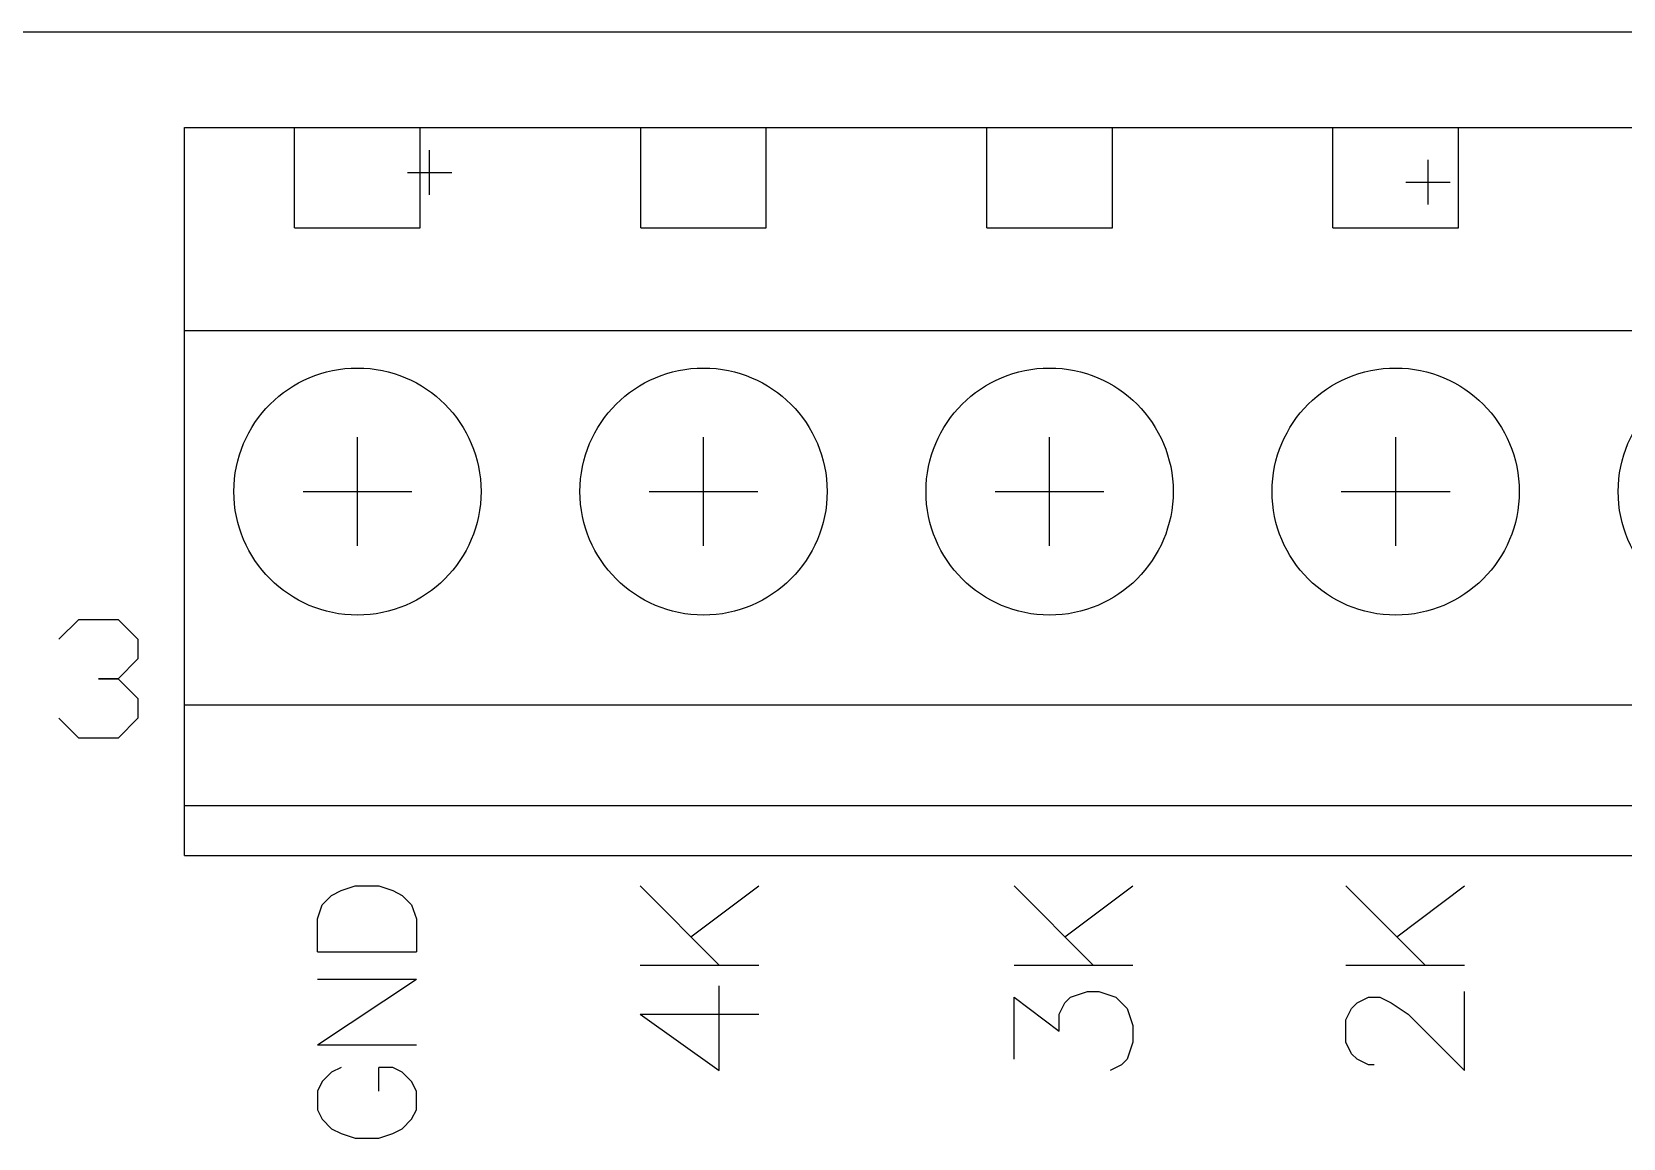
# Model space of a CAD drawing. Extents: x -69.4 to 29.6, y -21.9 to 37.7.
# Drawn here: x -60.85 to -44.76, y 26.51 to 37.71 of the extents above; entities that cross this region are included whole.
import ezdxf

# ---------------------------------------------------------------- set-up
doc = ezdxf.new("R2010")
doc.units = 0
doc.layers.get('0').update_dxf_attribs({"linetype": 'CONTINUOUS'})
for name, color, linetype in [('gg1', 1, 'CONTINUOUS'), ('gto', 5, 'CONTINUOUS'), ('gts', 1, 'CONTINUOUS')]:
    doc.layers.add(name, color=color, linetype=linetype)

# ---------------------------------------------------------------- blocks, each defined once
blk = doc.blocks.new('D80')
blk.add_circle((0, 0), 1.25)

msp = doc.modelspace()

# ---------------------------------------------------------------- linework, layer by layer
at = {"layer": 'gg1', "color": 1}
for points in [[(-64.396129, 37.709075), (21.710043, 37.709075)], [(-56.827114, 36.060072), (-56.827114, 36.510073)], [(-46.730093, 35.962072), (-46.730093, 36.412073)], [(-57.052114, 36.285073), (-56.602113, 36.285073)], [(-46.955094, 36.187072), (-46.505093, 36.187072)], [(-57.557115, 32.507065), (-57.557115, 33.607067)], [(-54.057108, 32.507065), (-54.057108, 33.607067)], [(-50.557101, 32.507065), (-50.557101, 33.607067)], [(-47.057094, 32.507065), (-47.057094, 33.607067)], [(-58.107116, 33.057066), (-57.007114, 33.057066)], [(-54.607109, 33.057066), (-53.507107, 33.057066)], [(-51.107102, 33.057066), (-50.0071, 33.057066)], [(-47.607095, 33.057066), (-46.507093, 33.057066)]]:
    msp.add_lwpolyline(points, dxfattribs=at)
at = {"layer": 'gto', "color": 5}
for points in [[(-64.396129, 37.709075), (21.710043, 37.709075)], [(-59.307119, 33.057066), (-59.307119, 36.740073)], [(-59.307119, 36.740073), (-57.274115, 36.740073)], [(-58.192116, 35.724071), (-58.192116, 36.740073)], [(-57.274115, 36.740073), (10.693021, 36.740073)], [(-56.922114, 35.724071), (-56.922114, 36.740073)], [(-54.692109, 35.724071), (-54.692109, 36.740073)], [(-54.692109, 35.724071), (-53.422107, 35.724071), (-53.422107, 36.740073)], [(-51.192102, 35.724071), (-51.192102, 36.740073)], [(-51.192102, 35.724071), (-49.9221, 35.724071), (-49.9221, 36.740073)], [(-47.692095, 35.724071), (-47.692095, 36.740073)], [(-47.692095, 35.724071), (-46.422093, 35.724071), (-46.422093, 36.740073)], [(-58.192116, 35.724071), (-56.922114, 35.724071)], [(-59.307119, 34.685069), (10.690021, 34.685069)], [(-59.307119, 29.708059), (-59.307119, 33.057066)], [(-60.576121, 31.563063), (-60.376121, 31.763064), (-59.97712, 31.763064), (-59.77712, 31.563063), (-59.77712, 31.363063), (-59.97712, 31.163062), (-60.17712, 31.163062), (-59.97712, 31.163062), (-59.77712, 30.963062), (-59.77712, 30.763062), (-59.97712, 30.563061), (-60.376121, 30.563061), (-60.576121, 30.763062)], [(-59.307119, 30.898062), (10.693021, 30.898062)], [(-59.307119, 30.898062), (10.693021, 30.898062)], [(-59.307119, 29.88206), (10.693021, 29.88206)], [(-59.307119, 29.374059), (-59.307119, 29.704059)], [(-59.307119, 29.374059), (8.660017, 29.374059)], [(-57.961116, 28.400057), (-57.961116, 28.733057), (-57.913116, 28.876058), (-57.818116, 28.971058), (-57.723115, 29.019058), (-57.580115, 29.066058), (-57.342115, 29.066058), (-57.199114, 29.019058), (-57.104114, 28.971058), (-57.009114, 28.876058), (-56.961114, 28.733057), (-56.961114, 28.400057)], [(-54.698109, 29.066058), (-53.898108, 28.266057)], [(-54.184108, 28.552057), (-53.498107, 29.066058)], [(-50.917102, 29.066058), (-50.1171, 28.266057)], [(-50.403101, 28.552057), (-49.717099, 29.066058)], [(-47.560095, 29.066058), (-46.760094, 28.266057)], [(-47.046094, 28.552057), (-46.360093, 29.066058)], [(-57.961116, 28.400057), (-56.961114, 28.400057)], [(-54.698109, 28.266057), (-53.498107, 28.266057)], [(-50.917102, 28.266057), (-49.717099, 28.266057)], [(-47.560095, 28.266057), (-46.360093, 28.266057)], [(-57.961116, 27.457055), (-56.961114, 28.123056)], [(-57.961116, 28.123056), (-56.961114, 28.123056)], [(-54.698109, 27.769056), (-53.898108, 27.198054), (-53.898108, 28.055056)], [(-50.917102, 27.312055), (-50.917102, 27.941056), (-50.460101, 27.598055), (-50.460101, 27.769056), (-50.403101, 27.884056), (-50.345101, 27.941056), (-50.1741, 27.998056), (-50.0601, 27.998056), (-49.8881, 27.941056), (-49.7741, 27.826056), (-49.717099, 27.655055), (-49.717099, 27.484055), (-49.7741, 27.312055), (-49.8311, 27.255055), (-49.9461, 27.198054)], [(-47.274095, 27.255055), (-47.331095, 27.255055), (-47.446095, 27.312055), (-47.503095, 27.369055), (-47.560095, 27.484055), (-47.560095, 27.712055), (-47.503095, 27.826056), (-47.446095, 27.884056), (-47.331095, 27.941056), (-47.217094, 27.941056), (-47.103094, 27.884056), (-46.931094, 27.769056), (-46.360093, 27.198054), (-46.360093, 27.998056)], [(-54.698109, 27.769056), (-53.498107, 27.769056)], [(-57.961116, 27.457055), (-56.961114, 27.457055)], [(-57.723115, 27.228054), (-57.818116, 27.181054), (-57.913116, 27.086054), (-57.961116, 26.990054), (-57.961116, 26.800054), (-57.913116, 26.705053), (-57.818116, 26.610053), (-57.723115, 26.562053), (-57.580115, 26.514053), (-57.342115, 26.514053), (-57.199114, 26.562053), (-57.104114, 26.610053), (-57.009114, 26.705053), (-56.961114, 26.800054), (-56.961114, 26.990054), (-57.009114, 27.086054), (-57.104114, 27.181054), (-57.199114, 27.228054), (-57.342115, 27.228054)], [(-57.342115, 26.990054), (-57.342115, 27.228054)]]:
    msp.add_lwpolyline(points, dxfattribs=at)
at = {"layer": 'gts', "color": 1}
msp.add_lwpolyline([(-64.396129, 37.709075), (21.710043, 37.709075)], dxfattribs=at)

# ---------------------------------------------------------------- block references
at = {"layer": 'gts'}
for p in [(-57.557115, 33.057066), (-54.057108, 33.057066), (-50.557101, 33.057066), (-47.057094, 33.057066), (-43.557087, 33.057066)]:
    msp.add_blockref('D80', p, dxfattribs=at)

doc.saveas('drawing.dxf')
